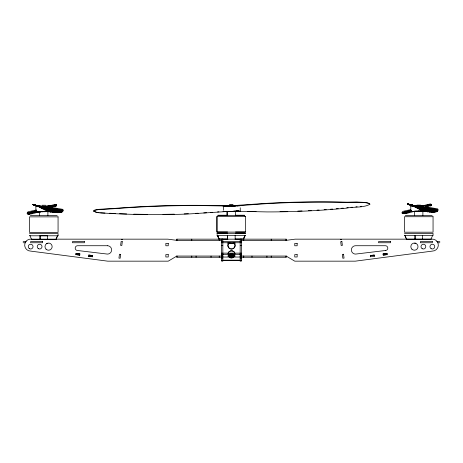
<?xml version="1.0" encoding="UTF-8"?>
<svg xmlns="http://www.w3.org/2000/svg" width="463" height="463" viewBox="0 0 463 463"><rect width="100%" height="100%" fill="white"/><g stroke="black" fill="none" stroke-linecap="round" stroke-linejoin="round"><path stroke-width="0.69" d="M227.634 235.534L227.628 239.099L227.628 235.233M415.051 235.638L415.051 239.203L415.051 235.337M79.734 255.101L79.896 253.903L76.042 253.4L75.886 254.586L79.734 255.101L75.886 254.586L76.042 253.411L79.891 253.909M88.618 256.259L88.78 255.061L92.629 255.564L92.473 256.762L88.618 256.259L92.473 256.762M57.58 235.783L56.023 239.348L31.559 239.348L29.956 235.783M245.153 235.517L243.59 239.099M432.564 235.638L430.96 239.203M55.971 239.348L57.528 235.783L58.066 235.765L58.066 233.549L29.464 233.549M243.66 238.37L244.956 235.395M243.538 239.099L245.095 235.517M222.13 256.062L176.837 256.062L168.237 261.161L107.717 261.161L30.651 251.102A5.973 5.973 0 0 1 24.88 243.584L25.477 242.143A5.973 5.973 0 0 1 30.651 239.157L167.878 239.157L176.837 240.349L222.13 240.349M410.843 211.325L404.807 213.617L410.86 211.377M426.273 205.462L429.629 204.189M426.336 205.647L430.37 204.154L426.377 205.584L422.725 205.728M36.166 211.522L28.845 214.137L36.322 211.539M51.48 206.052L55.473 204.629M411.069 211.053L403.742 213.669L411.219 211.07M51.271 206.342L56.029 204.687L51.248 206.284M426.168 205.867L430.926 204.212L426.151 205.815M36.236 211.319L28.046 214.068L36.143 211.429M411.132 210.85L402.943 213.593L411.04 210.96M50.994 206.591L56.393 204.831L50.889 206.556M425.891 206.122L431.29 204.362L426.475 205.867M36.444 211.07L27.502 213.871L36.502 211.145M410.658 210.815L402.405 213.397L410.704 210.885M51.034 206.747L56.567 205.074L51.109 206.648M425.931 206.278L431.464 204.6L426.006 206.174M48.198 206.203L52.678 205.005A408.644 12.802 -25.5 0 1 55.936 206.342L53.714 206.637M39.042 211.938L32.804 213.605A342.255 14.156 -25.6 0 1 27.462 212.517L27.965 211.822L36.438 209.976M423.095 205.728L427.575 204.53A408.644 12.802 -25.5 0 1 430.839 205.867M413.939 211.464L407.7 213.13A342.255 14.156 -25.6 0 1 402.359 212.048L402.862 211.354L410.687 209.641M36.097 210.983L27.224 213.547L36.091 211.082M410.994 210.509L402.127 213.073L410.988 210.613M51.098 206.915L56.555 205.404L50.965 206.868M425.995 206.446L431.452 204.93L425.862 206.394M36.293 210.717L27.207 213.096L36.23 210.844M411.19 210.243L402.11 212.621L411.127 210.376M51.491 207.036L56.347 205.821M426.388 206.562L431.244 205.352M51.364 207.054L53.176 206.724M426.869 206.469L428.072 206.255M360.231 206.452L361.476 206.272M240.806 240.349L286.163 240.349L295.122 239.157L432.349 239.157A5.973 5.973 0 0 1 437.523 242.143L438.12 243.584A5.973 5.973 0 0 1 432.349 251.102L355.283 261.161L294.763 261.161L286.163 256.062L240.806 256.062M340.421 239.602L341.601 239.452M370.527 256.762L374.382 256.259L374.226 255.061L370.371 255.564L370.527 256.762L370.371 255.564L374.226 255.061L374.376 256.259M429.699 205.983L430.85 205.861M346.77 207.789L348.17 207.644M350.977 207.355L352.384 207.216M355.891 206.851L357.129 206.735M409.292 204.935L421.706 206.116L437.72 208.882A341.729 22.548 22.6 0 1 432.054 212.204L422.933 211.163L410.884 204.93A409.269 2.72 22.7 0 0 409.309 204.941L437.952 209.687L408.58 204.571L437.911 210.381L415.693 205.844M234.463 205.537L263.962 203.489A408.644 168.231 1.4 0 1 347.076 202.192L356.07 201.99L364.097 202.36L366.928 202.782L368.698 203.326L369.289 203.957M237.895 205.751L264.958 203.772A408.644 168.758 0.5 0 1 348.269 202.481L357.233 202.285L365.133 202.655L367.871 203.083L369.532 203.627L369.995 204.264C362.957 208.107 353.987 206.515 346.307 208.176A342.255 142.135 -4 0 1 266.919 211.921L237.843 211.319M226.511 211.55L188.053 214.01A341.729 137.245 1.9 0 1 108.649 213.362C103.816 212.934 98.486 213.559 94.035 211.354L94.29 210.746L95.743 210.161L98.306 209.641L114.882 208.657A409.269 164.822 -2.7 0 1 207.522 205.694L228.317 206.064M217.546 211.956L218.912 211.84M222.998 211.504L225.041 211.331M99.215 212.65L96.171 212.222L93.306 211.105L93.676 210.491L95.251 209.907L97.907 209.38L114.656 208.391A409.269 164.469 -3.5 0 1 207.146 205.41L226.471 205.751M223.212 211.354L224.046 211.371M210.677 212.453L212.743 212.309M40.24 211.909L35.981 211.979L35.842 206.475L38.423 206.376M35.981 211.979L39.413 211.857M223.554 210.277L223.45 206.151L228.681 205.983M225.238 211.365L224.943 211.383L226.835 211.365M225.244 211.597L225.128 211.626M238.659 211.278L238.954 211.261M240.222 207.789L240.309 211.226L236.743 211.348M413.829 211.464L410.878 211.504L410.739 206.006L413.32 205.902M410.878 211.504L415.728 211.342M198.199 213.223L195.409 213.368M203.761 212.905L206.544 212.743M188.4 213.686L187 213.75A341.729 137.777 1 0 1 184.181 213.854M38.464 206.388L37.474 206.434L38.14 206.44M38.47 206.625L37.48 206.672L38.145 206.672M38.302 211.898L37.387 211.956M413.361 205.919L412.371 205.966L413.042 205.966M413.366 206.151L412.377 206.197L413.048 206.203M423.778 205.694L424.768 205.647L423.182 205.659M413.199 211.423L412.284 211.481M237.432 205.815L238.428 205.769L236.639 205.786M238.914 205.78L240.17 205.722L233.722 205.85M233.08 206.145L231.477 206.174M233.213 211.174L233.034 211.169M225.192 211.603L225.996 211.568M237.907 211.307L239.012 211.255L237.062 211.278M47.828 206.203L51.503 206.076L47.052 206.157M48.204 211.464L49.321 211.423M48.21 211.695L49.367 211.66M235.829 205.566L237.774 205.485L235.835 205.508M238.393 205.497L234.457 205.607M227.275 206.029L225.192 206.11L226.98 206.093M235.835 205.798L237.779 205.722L233.404 205.798M238.532 210.995L236.246 211.059L237.409 210.978M227.154 211.533L223.588 211.655L226.841 211.597M424.218 210.954L420.074 211.082M423.113 211.226L424.264 211.186M46.491 206.243L49.871 206.122L48.285 206.133M38.562 211.875L40.825 211.817M47.376 211.736L49.066 211.684M227.281 206.261L235.308 206.047M226.228 211.55L228.641 211.487M237.675 211.325L233.549 211.441M421.394 205.769L423.819 205.711M414.31 211.151L419.044 211.018M413.459 211.4L415.705 211.342M421.7 211.267L423.963 211.209M45.472 206.272L47.238 206.232M226.974 205.722L229.44 205.665M232.86 205.653L235.326 205.595M227.86 205.994L230.296 205.937M233.317 205.937L235.76 205.879M40.819 211.579L48.69 211.388M233.323 206.174L234.944 206.128M40.252 211.822L42.446 211.77M420.375 205.798L422.134 205.763M233.543 211.203L238.949 211.024L233.971 211.111M227.999 211.498L230.354 211.441M418.072 211.082L424.559 210.902M415.149 211.354L421.133 211.192M420.08 211.313L422.273 211.261M42.035 206.266L44.078 206.214M229.903 205.937L232.073 205.885M42.179 211.77L44.222 211.713M416.937 205.798L418.974 205.746M417.279 205.798L420.989 205.694M230.042 211.441L232.218 211.383M417.076 211.296L419.119 211.244M43.991 206.226L46.092 206.162M232.021 205.896L234.226 205.827M44.153 211.724L46.231 211.666M232.171 211.388L234.371 211.331M232.866 205.578L235.337 205.508M226.963 205.809L229.434 205.74M227.397 206.093L229.891 206.023M233.977 211.348L236.361 211.284M45.588 206.191L47.938 206.122M226.465 205.809L227.837 205.78L222.784 205.873L223.907 205.873M45.843 211.684L48.083 211.626M39.546 211.932L40.779 211.904M420.485 205.717L422.841 205.653M419.137 211.053L419.466 211.047M415.132 211.203L416.677 211.169M420.74 211.209L422.979 211.151M414.443 211.464L416.683 211.4M47.388 211.649L49.119 211.603M421.949 205.682L426.4 205.607M235.644 211.307L240.309 211.226M225.851 211.632L227.541 211.597M422.285 211.174L424.536 211.122M415.137 211.435L412.238 211.481M237.068 205.468L238.399 205.445M237.212 210.972L238.538 210.949M225.713 206.128L223.45 206.151M37.844 206.463L35.842 206.475M37.914 211.95L38.933 211.932M412.747 205.994L410.739 206.006M423.593 211.151L424.565 211.134M237.363 210.983L239.412 211.099M225.076 211.626L225.776 211.62M37.335 211.956L37.96 211.95M229.353 204.866L232.935 204.866M229.544 204.999L233.126 204.999M416.96 205.103L420.549 205.103M41.977 205.248L45.559 205.248M40.194 211.637L47.892 211.637L47.892 215.619M217.732 215.231L227.674 215.231M235.262 215.231L244.562 215.231M217.917 215.37L244.748 215.37M405.339 215.469L432.17 215.469M30.35 215.619L57.18 215.619M217.332 216.476L216.846 216.476L216.846 231.957L227.57 231.957M244.956 216.476L245.442 216.476M235.534 231.957L245.442 231.957M216.846 233.167L227.57 233.167M235.534 233.167L245.442 233.167M217.037 233.3L245.633 233.3M404.454 233.404L433.055 233.404L433.055 235.615L404.998 235.638L404.998 235.256L404.454 235.256M216.846 235.019L217.384 235.019L219.074 239.099M217.037 235.158L217.575 235.158L219.126 239.099M29.464 235.407L30.008 235.407L30.008 235.783L58.066 235.783M217.575 235.534L245.633 235.517M47.596 235.765L40.067 235.765L40.061 239.348L40.061 235.482M227.57 238.96L218.889 238.96L217.332 235.395M235.528 238.96L243.405 238.96M431.012 239.203L406.549 239.203L404.998 235.638M221.644 239.452L227.889 239.452M235.111 239.452L241.356 239.452M23.15 241.547L26.206 241.547M221.644 241.547L241.356 241.547M436.794 241.547L439.85 241.547M23.15 242.739L25.627 242.739M221.644 242.739L241.356 242.739M437.871 242.739L439.85 242.739M229.081 242.988L230.076 242.988M233.207 242.988L234.718 242.988M227.206 243.121L235.459 243.121M229.353 243.278L229.879 243.278M414.628 243.225L415.838 243.225M46.682 243.37L47.892 243.37M229.544 243.416L233.126 243.416M221.644 245.373L222.836 245.373M240.164 245.373L241.356 245.373M221.644 253.139L241.356 253.139M221.644 253.411L222.836 253.4M240.164 253.411L241.356 253.4M221.644 254.326L241.356 254.326M221.644 255.101L222.836 255.09M240.164 255.09L241.356 255.101M221.644 256.259L222.836 256.259M240.164 256.259L241.356 256.259M221.644 256.762L222.836 256.762M240.164 256.762L241.356 256.762M221.644 257.034L241.356 257.034M222.194 257.254L176.837 257.254L176.837 256.062M229.312 257.254L233.624 257.254M240.806 257.254L286.163 257.254L286.163 256.062M221.644 258.105L222.836 258.105M240.164 258.105L241.356 258.105M221.644 260.183L241.356 260.183M221.644 260.339L241.356 260.339M247.705 211.365L256.068 211.533M104.968 213.026L100.5 212.754M121.399 239.452L122.579 239.602M88.78 255.061L92.629 255.564M38.62 206.371L37.208 205.844L50.698 212.066L35.987 205.398L48.036 211.637L57.157 212.679A341.729 22.548 22.6 0 0 62.818 209.351L46.809 206.585L34.395 205.404L63.049 210.161L33.683 205.04L63.009 210.856L33.162 204.756L62.702 211.441L32.832 204.553L62.123 211.909L32.699 204.432L61.284 212.274L32.763 204.391L60.173 212.517L33.023 204.432L58.795 212.656L33.469 204.553L57.157 212.679L34.117 204.75L55.259 212.586L34.956 205.034L53.106 212.384L35.987 205.398A409.269 2.72 22.7 0 0 34.412 205.41M414.31 205.56L408.059 204.281L437.599 210.966L407.735 204.079L437.026 211.441L407.602 203.957L436.181 211.799L407.66 203.917L435.07 212.048L407.92 203.957L433.692 212.181L408.372 204.079L432.06 212.204L409.014 204.281L430.162 212.112L409.853 204.565L428.003 211.909L410.884 204.93L425.595 211.591L412.105 205.375L413.517 205.896M421.683 210.462L422.933 211.163M46.78 210.931L48.036 211.637M404.94 235.638L406.497 239.203M422.881 215.469L422.881 211.493L414.628 211.493L414.628 215.469M422.586 235.337L422.586 239.203M286.163 240.349L286.163 239.157L176.837 239.157L176.837 240.349M286.082 239.157L286.082 240.349M286.082 256.062L286.082 257.254M271.225 239.157L271.225 240.349M271.225 256.062L271.225 257.254M266.925 256.062L266.925 257.254M251.994 256.062L251.994 257.254M243.746 239.157L243.746 240.349M243.746 256.062L243.746 257.254M243.683 239.157L243.683 240.349M243.683 256.062L243.683 257.254M235.459 215.37L235.459 211.388L227.206 211.388L227.206 215.37M235.163 235.233L235.163 239.099M227.015 211.25L227.015 215.231M219.254 239.157L219.254 240.349M219.254 256.062L219.254 257.254M211.035 256.062L211.035 257.254M196.075 256.062L196.075 257.254M191.775 239.157L191.775 240.349M191.775 256.062L191.775 257.254M176.918 239.157L176.918 240.349M176.918 256.062L176.918 257.254M47.596 235.482L47.596 239.348M39.639 211.637L39.639 215.619M174.296 214.155A341.729 137.777 1 0 1 162.947 214.352M147.28 214.369A341.729 137.777 1 0 1 133.743 214.155M126.63 213.952A341.729 137.777 1 0 1 119.529 213.698M115.275 213.512A341.729 137.777 1 0 1 109.615 213.235M343.245 208.124A342.255 142.517 -3.2 0 1 341.127 208.321M338.303 208.57A342.255 142.517 -3.2 0 1 336.184 208.749M332.642 209.039A342.255 142.517 -3.2 0 1 330.518 209.207M326.259 209.519A342.255 142.517 -3.2 0 1 324.129 209.67M319.152 209.999A342.255 142.517 -3.2 0 1 317.016 210.133M311.321 210.457A342.255 142.517 -3.2 0 1 308.468 210.607M302.061 210.902A342.255 142.517 -3.2 0 1 297.784 211.07M287.824 211.377A342.255 142.517 -3.2 0 1 280.022 211.533M229.7 253.504A3.582 0.463 0 0 1 233.3 253.498M234.052 256.751A3.582 3.554 0 0 1 228.982 256.791M228.033 253.365A3.582 3.554 0 0 1 234.967 253.365M232.455 257.839A3.582 3.554 0 0 1 229.729 257.509M228.033 253.521A3.582 3.554 0 0 1 234.967 253.521M234.029 243.006A3.582 3.554 0 0 1 233.288 248.608M232.42 248.967A3.582 3.554 0 0 1 230.586 248.967M229.717 248.614A3.582 3.554 0 0 1 228.971 243.011M234.029 242.855A3.582 3.554 0 0 1 234.035 247.884A3.582 3.554 0 0 1 228.965 247.884A3.582 3.554 0 0 1 228.971 242.855M120.646 254.413L120.148 258.267L118.945 258.105L119.454 254.256L120.646 254.413M122.307 241.68L121.81 245.529L120.617 245.373L121.127 241.524L122.307 241.68M341.873 241.524L340.693 241.68L341.19 245.529L342.383 245.373L341.873 241.524M343.546 254.256L342.354 254.413L342.851 258.267L344.055 258.105L343.546 254.256M386.958 253.4L383.104 253.903L383.26 255.09L387.114 254.598L386.958 253.411L383.109 253.909L383.266 255.101L387.114 254.586L386.958 253.4M385.413 250.506L355.543 254.089A4.184 4.184 0 0 1 351.365 249.91A4.184 4.184 0 0 1 355.543 245.726L385.413 245.726A2.39 2.39 0 0 1 387.803 248.116A2.39 2.39 0 0 1 385.413 250.506M245.633 216.615L217.037 216.615L217.037 232.096L245.633 232.096L245.633 216.615M433.055 216.719L404.454 216.719L404.454 232.2L433.055 232.2L433.055 216.719M58.066 216.863L29.464 216.863L29.464 232.345L58.066 232.345L58.066 216.863M222.836 239.203L221.644 239.203L221.644 261.161L222.836 261.161L222.836 239.157M241.356 239.203L240.164 239.203L240.164 261.161L241.356 261.161L241.356 239.157M42.602 241.547L30.651 241.547L30.651 242.739L42.602 242.739L42.602 241.547M84.416 241.547L72.471 241.547L72.471 242.739L84.416 242.739L84.416 241.547M390.529 241.547L378.584 241.547L378.584 242.739L390.529 242.739L390.529 241.547M432.349 241.547L420.398 241.547L420.398 242.739L432.349 242.739L432.349 241.547M168.237 243.382L165.847 243.382L165.847 245.772L168.237 245.772L168.237 243.382M297.153 243.382L294.763 243.382L294.763 245.772L297.153 245.772L297.153 243.382M107.457 245.726L77.587 245.726A2.39 2.39 0 0 0 75.197 248.116A2.39 2.39 0 0 0 77.587 250.506L107.457 254.089A4.184 4.184 0 0 0 111.635 249.91A4.184 4.184 0 0 0 107.457 245.726M222.836 254.586L221.644 254.586L222.836 254.598M241.356 254.586L240.164 254.586L241.356 254.598M168.237 254.592L165.847 254.592L165.847 256.982L168.237 256.982L168.237 254.592M297.153 254.592L294.763 254.592L294.763 256.982L297.153 256.982L297.153 254.592M228.982 256.589A3.582 0.469 0 0 0 234.967 256.375A3.582 0.469 0 0 0 230.545 255.808A3.582 0.469 0 0 0 228.982 256.589M229.7 255.495A3.582 0.469 0 0 0 235.082 255.09A3.582 0.469 0 0 0 229.712 254.685A3.582 0.469 0 0 0 229.7 255.495M431.151 248.689A2.39 2.39 0 0 0 434.74 246.623A2.39 2.39 0 0 0 431.151 244.551A2.39 2.39 0 0 0 431.151 248.689M411.891 249.158A3.582 3.582 0 0 0 417.886 247.549A3.582 3.582 0 0 0 413.5 243.162A3.582 3.582 0 0 0 411.891 249.158M422.192 248.689A2.39 2.39 0 0 0 425.775 246.623A2.39 2.39 0 0 0 422.192 244.551A2.39 2.39 0 0 0 422.192 248.689M38.417 248.689A2.39 2.39 0 0 0 42 246.623A2.39 2.39 0 0 0 38.417 244.551A2.39 2.39 0 0 0 38.417 248.689M29.458 248.689A2.39 2.39 0 0 0 33.041 246.623A2.39 2.39 0 0 0 29.458 244.551A2.39 2.39 0 0 0 29.458 248.689M46.04 249.158A3.582 3.582 0 0 0 52.035 247.549A3.582 3.582 0 0 0 47.648 243.162A3.582 3.582 0 0 0 46.04 249.158"/></g></svg>
